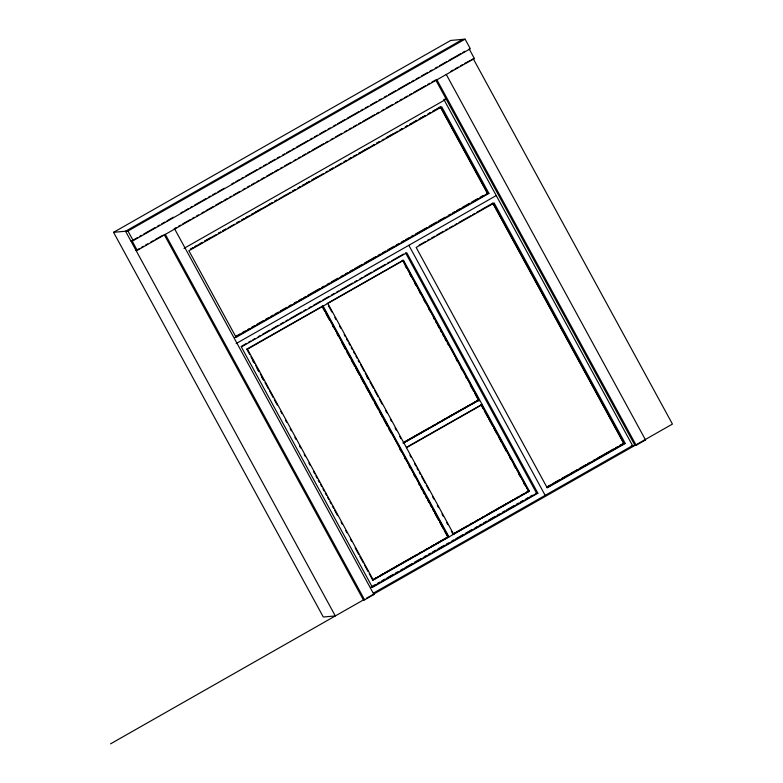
<?xml version="1.0" encoding="UTF-8"?>
<svg xmlns="http://www.w3.org/2000/svg" width="783" height="783" viewBox="0 0 783 783"><rect width="100%" height="100%" fill="white"/><g stroke="black" fill="none" stroke-linecap="round" stroke-linejoin="round"><path stroke-width="1.17" d="M462.684 39.365L125.564 231.23L335.31 615.937L323.31 617.024L113.564 232.326L450.685 40.452L465.092 39.15L470.329 48.771L133.208 240.635L130.81 240.851M113.564 232.326L127.962 231.014L465.092 39.15M137.309 237.729L132.004 240.743L137.25 250.364L474.371 58.49L469.134 48.879M139.433 236.515L141.547 235.311M143.671 234.107L155.328 227.471M157.452 226.258L159.575 225.054M161.689 223.85L164.87 222.039M166.994 220.835L173.356 217.214M180.775 212.986L182.899 211.782M185.013 210.578L188.194 208.767M190.318 207.554L192.432 206.35M194.556 205.146L206.223 198.51M208.337 197.296L210.461 196.093M212.575 194.889L215.756 193.078M217.88 191.874L224.241 188.253M231.66 184.025L233.784 182.821M235.898 181.617L239.079 179.806M241.203 178.593L243.327 177.389M245.441 176.185L257.108 169.549M259.222 168.345L261.346 167.131M263.47 165.927L266.641 164.117M268.765 162.913L275.127 159.292M277.251 158.088L279.365 156.874M282.546 155.063L284.669 153.859M286.784 152.656L289.964 150.845M292.088 149.641L294.212 148.427M296.326 147.224L307.993 140.588M310.107 139.384L312.231 138.17M314.355 136.966L317.536 135.156M319.65 133.952L326.012 130.33M328.136 129.126L330.25 127.913M333.431 126.102L335.555 124.898M337.679 123.694L345.097 119.466M347.212 118.262L358.878 111.626M361.002 110.423L363.116 109.209M365.24 108.005L368.421 106.194M370.535 104.991L376.897 101.369M379.021 100.165L381.145 98.952M384.316 97.141L386.44 95.937M388.564 94.733L395.983 90.505M398.107 89.301L409.763 82.665M411.887 81.461L414.001 80.248M416.125 79.044L419.306 77.233M421.43 76.029L427.782 72.408M429.906 71.204L432.03 69.99M435.211 68.18L437.325 66.976M439.449 65.772L446.868 61.544M448.992 60.34L460.649 53.704M462.773 52.5L464.887 51.286M139.237 248.661L136.056 250.472L137.25 250.364M141.351 247.448L143.475 246.244M145.589 245.04L147.713 243.836M150.894 242.025L153.018 240.812M155.132 239.608L162.551 235.389M174.218 228.744L176.341 227.54M178.455 226.336L180.579 225.132M182.693 223.918L190.122 219.7M192.236 218.496L194.36 217.282M196.484 216.079L198.598 214.875M201.779 213.064L203.903 211.85M206.017 210.647L213.446 206.428M215.56 205.215L221.922 201.593M224.046 200.389L227.227 198.579M229.341 197.375L231.465 196.171M233.588 194.957L239.941 191.336M243.121 189.535L245.245 188.321M247.369 187.117L249.483 185.914M251.607 184.7L254.788 182.889M256.912 181.685L259.026 180.482M261.15 179.278L264.331 177.467M266.445 176.253L272.807 172.632M274.931 171.428L278.112 169.617M280.226 168.414L282.35 167.21M284.474 165.996L290.836 162.384M294.017 160.574L296.131 159.36M298.254 158.156L300.369 156.952M302.492 155.739L305.673 153.928M307.797 152.724L309.911 151.52M312.035 150.316L323.692 143.681M325.816 142.467L327.94 141.263M331.121 139.452L333.235 138.248M335.359 137.035L341.721 133.423M344.902 131.613L347.016 130.399M349.14 129.195L351.264 127.991M353.378 126.777L356.559 124.977M358.683 123.763L360.797 122.559M362.921 121.355L374.587 114.719M376.701 113.506L378.825 112.302M382.006 110.491L384.12 109.287M386.244 108.074L392.606 104.462M395.787 102.651L397.901 101.438M400.025 100.234L402.149 99.03M404.263 97.816L407.444 96.015M409.568 94.802L411.692 93.598M413.806 92.394L425.472 85.758M427.587 84.544L429.71 83.341M431.834 82.137L435.015 80.326M450.91 71.273L453.034 70.069M455.158 68.865L458.329 67.054M460.453 65.841L462.577 64.637M464.691 63.433L474.371 58.49M183.995 248.387L446.202 99.157L443.804 99.372L632.576 445.605L373.55 593.034M190.651 249.063L192.775 247.859M194.898 246.645L197.022 245.441M199.146 244.227L202.337 242.417M204.461 241.203L210.833 237.572M218.271 233.344L220.395 232.14M222.519 230.926L225.71 229.116M236.329 223.067L238.453 221.853M241.644 220.043L243.767 218.829M245.891 217.625L248.015 216.411M251.206 214.601L253.33 213.387M255.454 212.183L261.825 208.552M269.264 204.324L271.388 203.11M274.579 201.3L276.702 200.086M283.074 196.464L285.198 195.251M292.636 191.023L294.76 189.809M297.951 187.998L300.075 186.785M302.199 185.581L304.323 184.367M306.447 183.163L309.637 181.343M311.761 180.139L318.133 176.508M329.819 169.862L333.01 168.042M343.629 162.003L345.753 160.789M348.944 158.978L351.068 157.765M353.192 156.561L355.316 155.347M358.506 153.537L360.63 152.323M362.754 151.119L369.126 147.488M372.316 145.677L374.44 144.463M376.564 143.26L378.688 142.046M386.127 137.818L392.498 134.187M399.937 129.958L402.061 128.745M405.242 126.934L407.375 125.72M409.499 124.517L411.623 123.303M413.747 122.099L416.928 120.279M419.062 119.075L425.433 115.444M427.557 114.23L429.681 113.026M432.872 111.215L434.996 110.002M437.12 108.788L440.545 106.958L487.74 193.518L234.89 337.414M190.886 249.043L193.01 247.829M195.133 246.625L198.324 244.815M200.448 243.601L202.572 242.387M204.696 241.184L216.382 234.528M218.506 233.324L220.64 232.111M222.763 230.907L225.944 229.086M228.068 227.882L234.45 224.251M237.631 222.441L239.755 221.227M241.878 220.023L244.002 218.809M246.136 217.605L249.317 215.785M251.441 214.581L258.879 210.343M261.003 209.139L272.69 202.484M274.813 201.28L276.937 200.066M279.061 198.862L282.252 197.042M284.376 195.838L290.747 192.207M292.871 191.003L295.005 189.789M298.186 187.979L300.31 186.765M302.434 185.561L309.872 181.323M311.996 180.119L323.682 173.464M325.806 172.26L327.93 171.046M330.054 169.833L333.245 168.022M335.369 166.818L341.74 163.187M344.931 161.376L347.055 160.163M349.179 158.959L351.303 157.745M353.427 156.531L356.617 154.721M358.741 153.517L366.18 149.279M368.304 148.075L374.675 144.444M376.799 143.23L379.99 141.42M382.114 140.216L384.238 139.002M386.362 137.788L398.048 131.143M400.172 129.929L402.296 128.725M405.486 126.905L407.61 125.701M409.734 124.487L417.173 120.259M419.296 119.045L425.668 115.424M428.859 113.604L430.983 112.4M433.107 111.186L440.545 106.958M235.82 336.318L240.068 333.901M242.192 332.687L245.382 330.876M247.506 329.663L249.63 328.459M251.754 327.245L254.945 325.434M257.069 324.221L263.44 320.599M265.564 319.386L268.755 317.575M270.879 316.361L273.003 315.158M275.127 313.944L278.317 312.133M280.441 310.92L286.813 307.288M288.937 306.084L291.061 304.871M294.251 303.06L296.375 301.856M298.499 300.643L301.69 298.832M303.814 297.618L305.938 296.414M308.062 295.201L319.748 288.545M321.872 287.341L323.996 286.128M327.186 284.317L329.31 283.113M331.434 281.9L337.806 278.268M340.996 276.458L343.12 275.244M345.244 274.04L347.368 272.827M349.492 271.623L352.683 269.802M354.807 268.598L362.245 264.36M364.369 263.157L376.055 256.501M378.179 255.297L380.303 254.084M382.427 252.88L385.618 251.059M387.742 249.855L394.113 246.224M396.237 245.02L398.361 243.807M401.552 241.996L403.676 240.782M405.8 239.578L408.98 237.758M411.114 236.554L413.238 235.34M415.362 234.137L427.048 227.481M429.172 226.277L436.611 222.039M438.734 220.835L445.106 217.204M448.297 215.394L450.421 214.18M452.545 212.976L454.669 211.762M456.792 210.558L459.983 208.738M462.107 207.534L469.536 203.296M471.66 202.092L478.041 198.461M480.165 197.247L483.346 195.437M488.935 193.411L236.094 337.307L188.899 250.746L441.749 106.85L488.935 193.411L486.537 193.626M236.153 343.571L496.246 195.554M241.203 346.429L246.498 343.414M248.622 342.2L250.746 340.996M252.86 339.793L254.984 338.579M258.165 336.768L260.289 335.564M262.413 334.361L269.832 330.132M271.955 328.929L278.317 325.307M280.441 324.093L283.622 322.283M285.736 321.079L287.86 319.875M289.984 318.661L301.651 312.026M303.765 310.822L305.889 309.608M309.07 307.797L311.194 306.593M313.317 305.39L320.736 301.161M322.86 299.958L329.222 296.336M331.346 295.122L334.527 293.312M336.641 292.108L338.765 290.904M340.889 289.69L352.556 283.055M354.67 281.851L356.794 280.637M359.974 278.826L362.098 277.622M364.222 276.419L371.641 272.19M373.765 270.987L385.432 264.341M387.546 263.137L389.67 261.933M391.794 260.719L403.46 254.084M419.159 245.148L425.492 241.546M427.361 240.371L429.71 239.148M431.58 237.963L434.976 236.143M436.845 234.969L443.413 231.337M445.282 230.163L447.631 228.939M449.501 227.765L452.907 225.944M455.021 224.741L457.125 223.537M458.995 222.362L470.837 215.736M472.707 214.562L475.056 213.338M476.925 212.154L480.331 210.333M481.144 209.756L492.977 203.13L624.071 443.57L547.092 487.388M246.606 349.257L321.49 306.75M327.225 303.481L402.922 260.406L478.951 399.859L403.255 442.943M403.519 260.348L247.448 349.179L373.295 579.997L529.367 491.176L403.519 260.348L402.315 260.455M404.762 441.798L428.937 428.037M432.089 426.246L434.193 425.042M437.354 423.251L440.506 421.46M442.61 420.256L445.762 418.465M447.866 417.27L452.065 414.873M454.169 413.678L479.548 399.81L403.852 442.884M403.02 442.963L478.716 399.878L402.677 260.426M406.69 447.171L481.574 404.664L528.77 491.225L453.073 534.309M406.475 447.7L482.171 404.615L480.977 404.723M374.215 578.901L376.339 577.688M379.52 575.877L382.711 574.066M384.835 572.862L388.016 571.042M390.14 569.838L416.683 554.726M418.807 553.522L421.998 551.712M425.179 549.891L427.303 548.687M430.484 546.877L433.674 545.066M435.798 543.852L448.542 536.6M453.846 533.585L467.647 525.726M469.771 524.512L472.961 522.701M476.142 520.891L478.266 519.687M481.447 517.866L483.571 516.663M486.762 514.852L506.934 503.371M509.058 502.157L513.305 499.74M515.429 498.536L518.61 496.725M520.734 495.512L523.925 493.701M526.049 492.487L529.367 491.176M372.454 580.076L448.15 536.991L322.302 306.173M452.828 534.329L528.525 491.254L481.33 404.694M371.093 586.976L375.331 584.568M377.455 583.355L379.579 582.151M381.693 580.947L384.874 579.136M386.998 577.923L393.36 574.301M395.484 573.097L397.607 571.893M400.788 570.083L402.902 568.869M405.026 567.665L412.455 563.437M414.569 562.233L420.941 558.612M424.122 556.801L426.236 555.597M428.36 554.384L430.484 553.18M432.598 551.976L435.779 550.165M437.903 548.952L444.264 545.33M446.388 544.126L448.512 542.922M451.693 541.112L453.807 539.898M455.931 538.694L463.36 534.466M465.474 533.262L471.836 529.641M475.027 527.83L477.141 526.626M479.265 525.413L481.388 524.209M483.502 523.005L486.683 521.194M488.807 519.981L495.169 516.359M497.293 515.155L499.417 513.951M502.598 512.141L504.712 510.927M506.836 509.723L514.265 505.495M516.379 504.291L518.503 503.087M520.626 501.874L522.741 500.67M525.931 498.859L528.045 497.655M530.169 496.442L532.293 495.238M548.002 486.292L550.106 485.098M552.221 483.894L559.6 479.695M561.705 478.491L568.037 474.889M570.141 473.695L577.531 469.487M579.635 468.293L585.968 464.691M588.072 463.487L590.186 462.293M593.348 460.492L595.452 459.288M597.566 458.084L613.383 449.08M615.497 447.886L617.601 446.682M619.705 445.488L622.876 443.687L625.274 443.462L494.181 203.022L416.145 247.438L547.239 487.878L625.274 443.462M546.847 487.408L623.836 443.599L492.742 203.159M371.23 587.475L536.668 493.319L405.574 252.88M537.872 493.212L372.434 587.367L241.34 346.928L406.778 252.772L537.872 493.212L535.474 493.427M110.56 743.85L364.447 599.357M366.532 598.173L369.723 596.352M370.692 595.804L672.44 424.073L473.206 58.656M164.146 234.479L363.41 599.954L364.604 599.837L373.971 594.512L174.707 229.037M631.382 445.723L636.178 445.282L645.544 439.958L446.281 74.483M644.34 440.066L645.544 439.958M452.466 534.358L453.67 534.251L327.823 303.432M372.767 594.62L373.971 594.512M636.178 445.282L436.914 79.817L435.72 79.925L634.974 445.39M440.3 106.977L487.496 193.538M408.843 245.294L545.174 495.355M405.242 265.829L406.416 267.972M409.93 274.412L411.095 276.565M414.608 283.006L415.783 285.149M419.296 291.589L420.461 293.742M423.975 300.183L425.149 302.326M428.663 308.766L429.828 310.92M433.342 317.36L434.516 319.503M435.681 321.656L436.855 323.8M438.02 325.953L439.194 328.097M440.369 330.24L441.534 332.393M442.708 334.537L443.883 336.68M445.047 338.833L446.222 340.977M447.387 343.13L448.561 345.274M456.166 359.231L457.341 361.374M460.854 367.814L462.019 369.968M465.533 376.408L466.707 378.551M470.221 384.991L473.735 391.441M474.899 393.585L479 401.102M481.339 405.398L483.091 408.618M484.266 410.762L487.78 417.202M488.954 419.355L492.458 425.795M493.633 427.939L497.146 434.379M498.311 436.532L501.825 442.972M502.999 445.116L506.513 451.556M509.439 456.929L510.604 459.073M514.118 465.513L515.292 467.666M518.806 474.106L519.971 476.25M523.484 482.69L524.659 484.843M328.39 305.634L331.904 312.065M334.821 317.428L335.995 319.581M339.509 326.012L340.674 328.155M344.187 334.595L345.352 336.739M346.526 338.882L347.691 341.036M348.866 343.179L350.03 345.323M351.205 347.466L352.37 349.609M353.544 351.763L354.709 353.906M355.883 356.05L357.048 358.193M358.223 360.337L359.387 362.49M360.562 364.633L364.066 371.064M365.24 373.217L368.744 379.647M369.919 381.791L373.422 388.231M374.597 390.374L378.111 396.815M379.275 398.958L382.202 404.322M385.706 410.762L386.88 412.905M390.384 419.345L391.559 421.489M395.063 427.919L396.237 430.073M399.751 436.503L400.916 438.646M409.959 455.226L411.124 457.37M414.618 463.781L415.783 465.914M416.947 468.058L418.112 470.191M419.277 472.325L420.442 474.469M421.606 476.602L425.1 483.013M426.265 485.157L429.182 490.491M432.676 496.911L433.841 499.045M437.335 505.456L438.509 507.59M442.004 514L443.168 516.144M446.662 522.555L447.827 524.688M451.321 531.099L452.486 533.243M366.757 376.457L367.922 378.6M322.537 306.153L448.385 536.972L372.688 580.056L369.185 573.616M324.867 311.575L321.94 306.202L323.144 306.094L448.992 536.923L447.788 537.03L444.274 530.59M326.041 313.719L329.545 320.159M332.472 325.532L333.646 327.676M337.16 334.116L338.325 336.269M341.838 342.709L345.352 349.149M346.526 351.293L350.04 357.733M351.205 359.886L354.719 366.327M355.893 368.47L359.397 374.91M360.571 377.063L364.085 383.504M365.26 385.647L368.764 392.097M369.938 394.24L373.452 400.681M374.617 402.824L378.13 409.274M379.305 411.418L382.818 417.858M383.983 420.001L387.497 426.451M388.671 428.595L391.011 432.891M399.79 448.992L400.965 451.145M404.468 457.585L405.643 459.729M409.157 466.169L410.331 468.322M413.835 474.762L415.01 476.906M418.523 483.346L419.688 485.499M420.863 487.643L422.037 489.786M423.202 491.939L424.376 494.083M425.541 496.236L426.715 498.38M427.89 500.523L429.055 502.676M430.229 504.82L431.404 506.963M432.568 509.116L433.743 511.26M434.908 513.413L438.421 519.853M439.596 521.997L443.109 528.437M246.841 349.228L249.767 354.601M250.942 356.745L254.455 363.185M255.62 365.338L259.134 371.778M260.308 373.922L263.822 380.362M264.987 382.515L268.5 388.955M269.675 391.099L273.179 397.539M274.353 399.692L277.28 405.056M280.794 411.496L281.968 413.649M285.472 420.089L286.647 422.233M290.16 428.673L291.325 430.826M294.839 437.266L296.013 439.41M299.527 445.86L300.692 448.003M304.205 454.443L305.38 456.587M308.894 463.037L310.058 465.18M313.572 471.62L314.746 473.764M315.911 475.917L317.086 478.061M318.25 480.214L319.425 482.357M320.599 484.501L321.764 486.654M322.939 488.798L324.113 490.951M325.278 493.094L326.452 495.238M327.617 497.391L328.791 499.534M329.966 501.678L331.131 503.831M332.305 505.975L333.47 508.128M334.644 510.271L337.571 515.635M341.085 522.085L342.249 524.228M345.763 530.668L346.938 532.812M350.451 539.262L351.616 541.405M355.13 547.846L358.643 554.286M359.818 556.439L363.322 562.879M364.496 565.023L368.01 571.463M252.459 359.994L253.623 362.137M257.137 368.578L258.312 370.721M261.825 377.171L262.99 379.315M165.35 234.371L364.604 599.837M127.962 231.014L133.208 240.635"/></g></svg>
